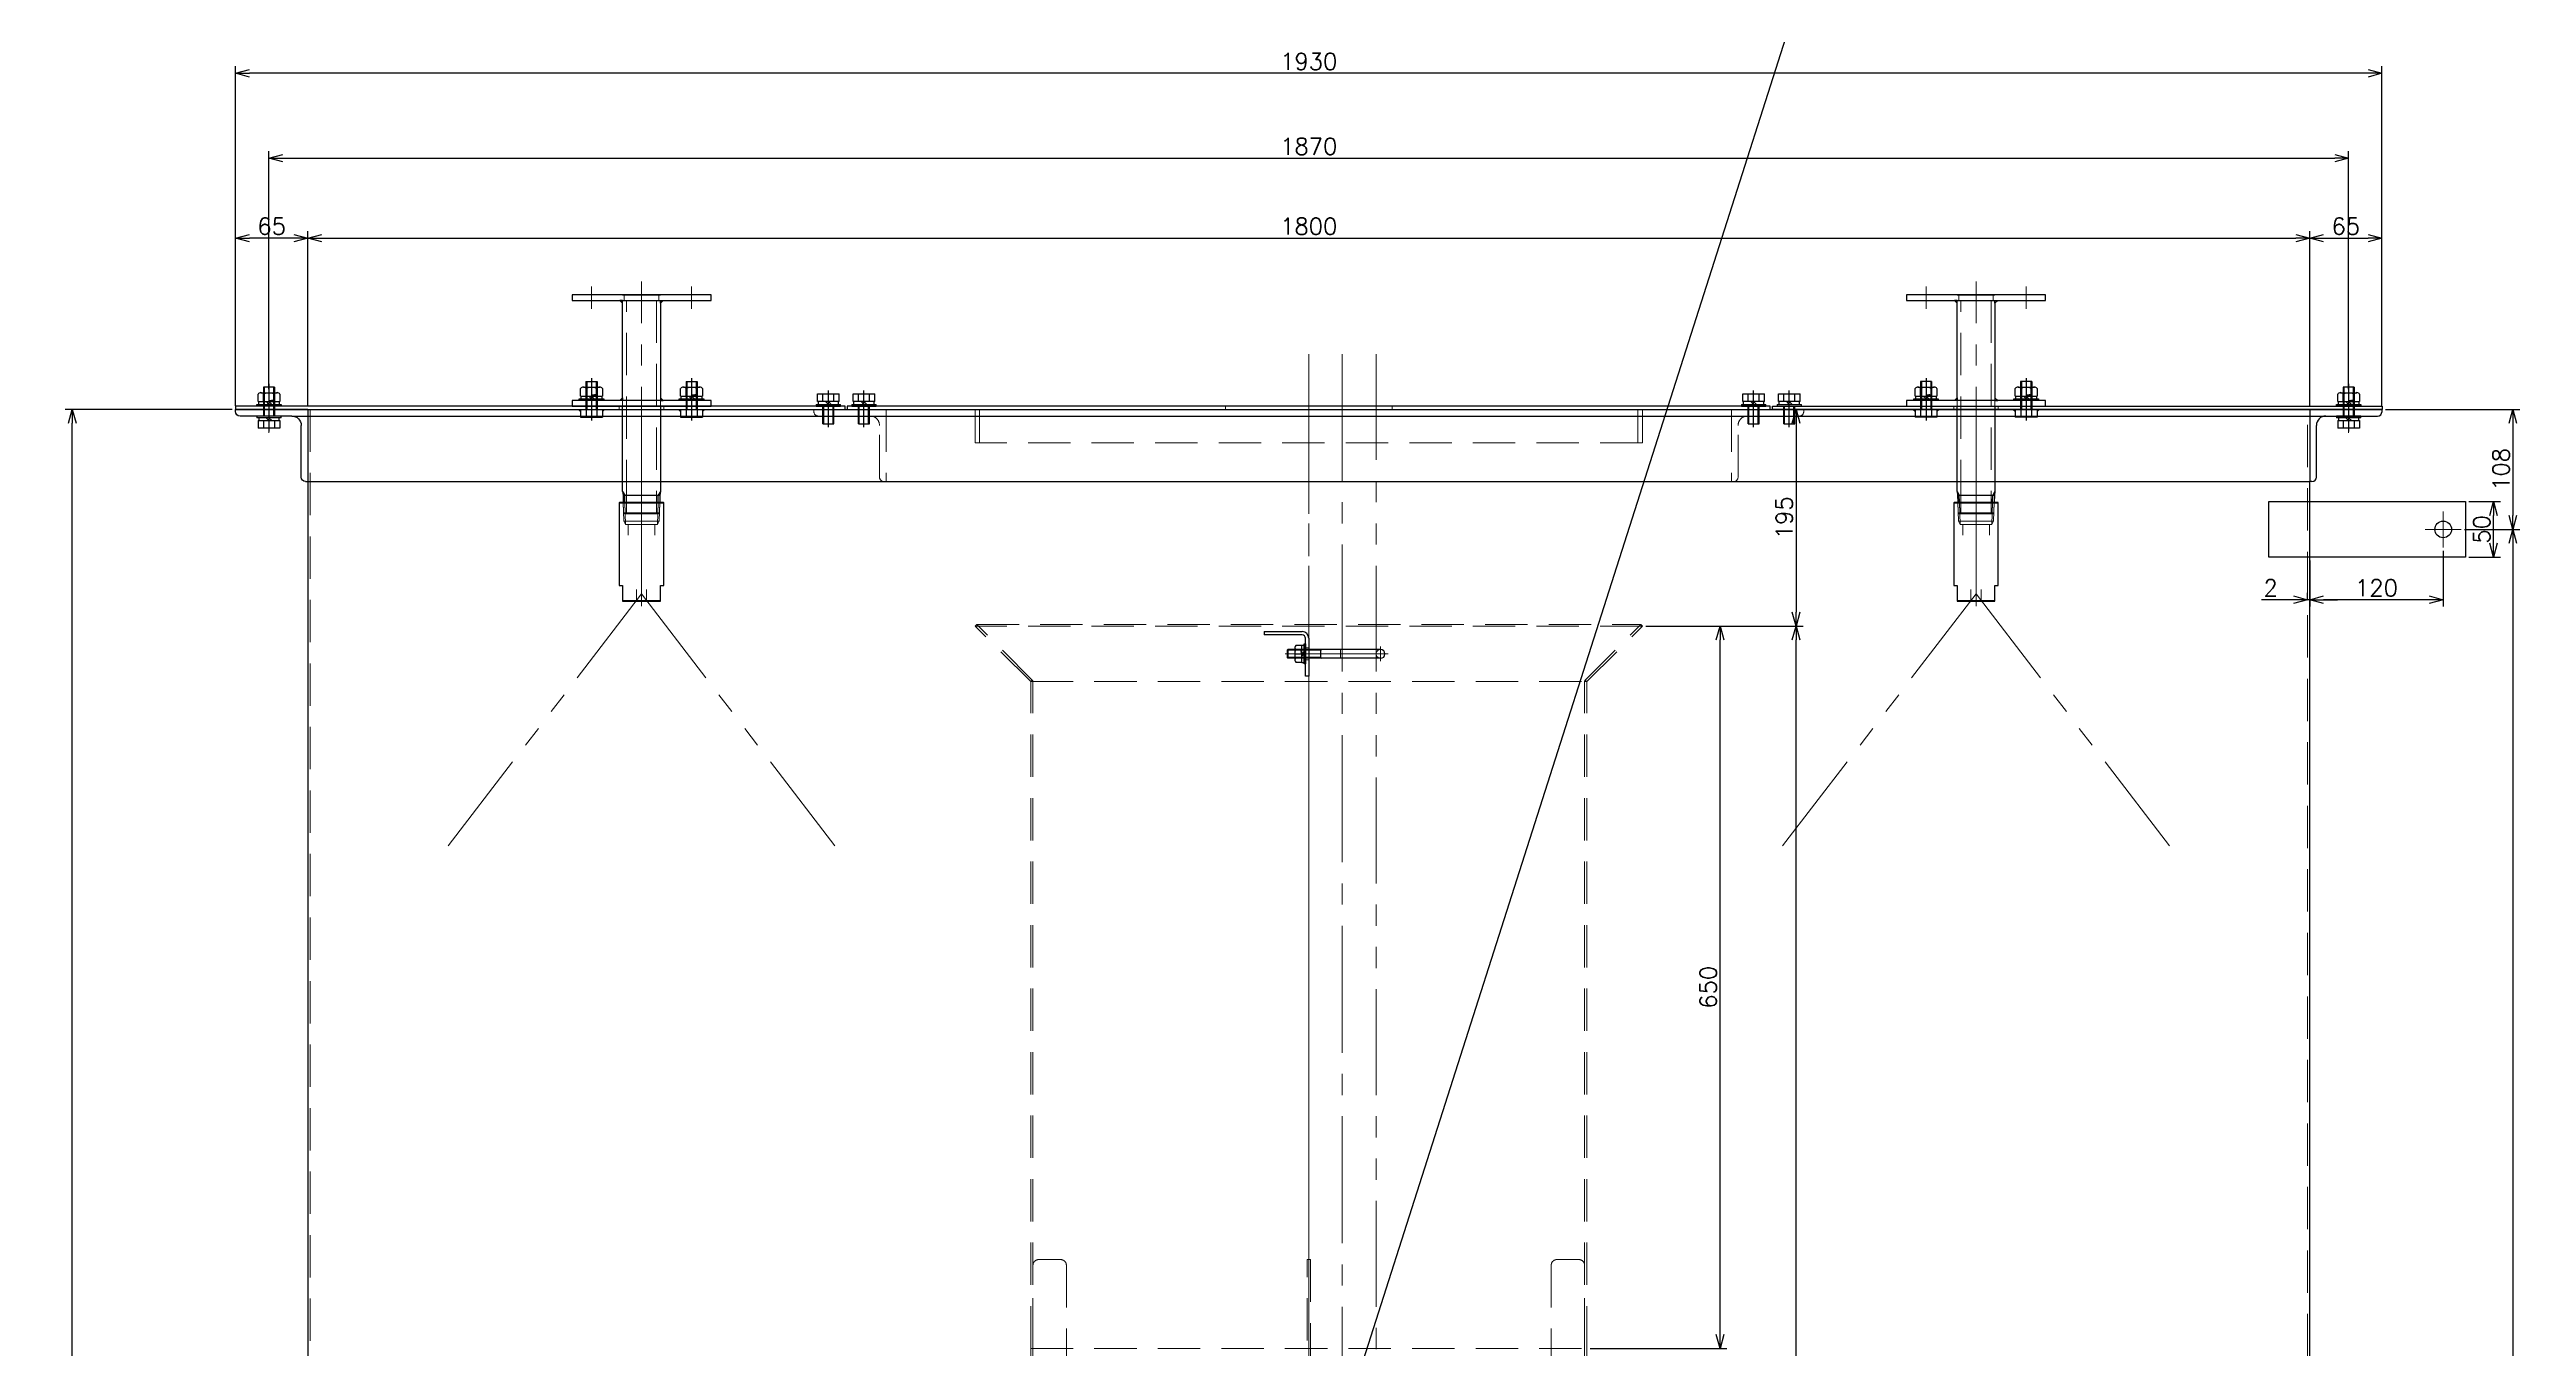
# Model space of a CAD drawing. Header units: millimetres. Extents: x -16130 to 36813, y -8099 to 27484.
# Drawn here: x -12112 to -9885, y -385 to 783 of the extents above; entities that cross this region are included whole.
import ezdxf

# ---------------------------------------------------------------- set-up
doc = ezdxf.new("R2010")
doc.units = ezdxf.units.MM
doc.header["$LTSCALE"] = 6
doc.header["$PDMODE"] = 99
doc.header["$PDSIZE"] = 1
for name, pattern in [('CENTER2', [28.575, 19.05, -3.175, 3.175, -3.175]), ('HIDDEN', [9.525, 6.35, -3.175]), ('PHANTOM2', [31.75, 15.875, -3.175, 3.175, -3.175, 3.175, -3.175])]:
    doc.linetypes.add(name, pattern=pattern)
for name, color, linetype, lineweight in [('04_HIDDEN', 2, 'HIDDEN', 13), ('05_CENTER', 4, 'CENTER2', 13), ('06_PHANTOM', 2, 'PHANTOM2', 13), ('08_DIM', 3, 'Continuous', 13)]:
    doc.layers.add(name, color=color, linetype=linetype, lineweight=lineweight)
doc.layers.add('10_DRAFT', color=8, linetype='Continuous', lineweight=0, plot=False)
doc.styles.add('KSS_TXT', font='txt.shx', dxfattribs={"bigfont": 'extfont2.shx'})
doc.styles.add('KSS_TXT_L', font='txt.shx', dxfattribs={"height": 3, "bigfont": 'extfont2.shx'})
doc.dimstyles.new('KSS_DIM', dxfattribs={"dimtxt": 3, "dimasz": 2.5, "dimexe": 1.25, "dimexo": 0.625, "dimtad": 1, "dimdsep": 46, "dimtxsty": 'KSS_TXT', "dimblk": 'OPEN30', "dimcen": 0, "dimazin": 2, "dimtfac": 0.75, "dimtmove": 0, "dimatfit": 3, "dimldrblk": 'OPEN30', "dimfxl": 1, "dimtolj": 1, "dimarcsym": 0})
pattern_1 = [(45, (-28794, -6915.302), (-21.213203, 21.213203), [])]

# ---------------------------------------------------------------- blocks, each defined once
blk = doc.blocks.new('_Open30')
at = {"color": 0, "linetype": 'ByBlock', "lineweight": -2}
for p, q in [((-1, 0.27), (0, 0)), ((0, 0), (-1, -0.27)), ((0, 0), (-1, 0))]:
    blk.add_line(p, q, dxfattribs=at)
blk = doc.blocks.new('*D646')
at = {"layer": '08_DIM', "color": 0, "lineweight": -2, "transparency": 16777216}
for p, q in [((-10082, 289), (-10082, 294.6)), ((-10080, 289), (-10080, 294.6)), ((-10094.5, 288.3), (-10123.2, 288.3)), ((-10080, 288.3), (-10082, 288.3)), ((-10067.5, 288.3), (-10055, 288.3))]:
    blk.add_line(p, q, dxfattribs=at)
at = {"layer": 'Defpoints', "color": 0, "transparency": 16777216}
for p in [(-10082, 288.3), (-10082, 285.8), (-10080, 285.8)]:
    blk.add_point(p, dxfattribs=at)
at = {"layer": '08_DIM', "color": 0, "lineweight": -2, "transparency": 16777216, "xscale": 12.5, "yscale": 12.5, "zscale": 12.5}
blk.add_blockref('_Open30', (-10082, 288.3), dxfattribs=at)
at = {"layer": '08_DIM', "color": 0, "lineweight": -2, "transparency": 16777216, "xscale": 12.5, "yscale": 12.5, "zscale": 12.5, "rotation": 180}
blk.add_blockref('_Open30', (-10080, 288.3), dxfattribs=at)
at = {"layer": '08_DIM', "color": 0, "transparency": 16777216, "insert": (-10115.1, 299), "char_height": 15, "attachment_point": 5, "style": 'KSS_TXT'}
blk.add_mtext('\\A1;2', dxfattribs=at)
blk = doc.blocks.new('A$C318E24B0_1_1_1')
at = {"color": 0}
for p, q in [((0, 0), (0, -65)), ((0, 0), (65, 0)), ((65, -2), (65, 0)), ((6, -61), (6, -14.5)), ((14.5, -6), (61, -6)), ((2, -65), (0, -65))]:
    blk.add_line(p, q, dxfattribs=at)
for centre, radius, start, end in [((14.5, -14.5), 8.5, 90, 180), ((61, -2), 4, 270, 0), ((2, -61), 4, 270, 0)]:
    blk.add_arc(centre, radius, start, end, dxfattribs=at)
blk = doc.blocks.new('A$C742A68D0_1_1_1')
at = {"color": 0}
for p, q in [((-9.8, 7), (9.8, 7)), ((-9.8, 0), (-9.8, 7)), ((-9.8, 0), (9.8, 0)), ((-4.9, 0), (-4.9, 7)), ((4.9, 0), (4.9, 7)), ((9.8, 0), (9.8, 7))]:
    blk.add_line(p, q, dxfattribs=at)
at = {"color": 0, "linetype": 'HIDDEN'}
for p, q in [((-5, -30), (-5, 0)), ((-4.2, -30), (-4.2, 0)), ((4.2, -30), (4.2, 0)), ((5, -30), (5, 0)), ((-5, -30), (5, -30))]:
    blk.add_line(p, q, dxfattribs=at)
at = {"color": 0, "linetype": 'CENTER2'}
blk.add_line((0, -33), (0, 10), dxfattribs=at)
at = {"layer": '10_DRAFT', "style": 'KSS_TXT_L'}
blk.add_text('BT-M10x30L', height=0.3, dxfattribs=at).set_placement((6.8, 6.7))
blk = doc.blocks.new('A$C6847E5D4')
at = {"color": 0}
for p, q in [((-40, 0), (-6, 0)), ((-40, 0), (-40, -3)), ((-6, -3), (-40, -3)), ((-3, -40), (-3, -6)), ((0, -6), (0, -40)), ((0, -40), (-3, -40))]:
    blk.add_line(p, q, dxfattribs=at)
for radius in [6, 3]:
    blk.add_arc((-6, -6), radius, 0, 90, dxfattribs=at)
at = {"layer": '04_HIDDEN'}
for p, q in [((0, -14.5), (-3, -14.5)), ((0, -25.5), (-3, -25.5))]:
    blk.add_line(p, q, dxfattribs=at)
at = {"layer": '05_CENTER'}
blk.add_line((-8.7, -20), (5.7, -20), dxfattribs=at)
blk = doc.blocks.new('A$C782A22E4_1_1_1')
h = blk.add_hatch()
h.set_pattern_fill('_USER', color=3, scale=30, angle=45, pattern_type=0)
h.set_pattern_definition(pattern_1)
h.paths.add_polyline_path([(-157, 0), (-157, 0), (-588, 0), (-588, -105), (-400, -105), (-400.4, -103), (-157, -50), (-157, -50)])
h = blk.add_hatch()
h.set_pattern_fill('_USER', color=3, scale=30, angle=135, pattern_type=0)
h.set_pattern_definition(pattern_1)
h.paths.add_polyline_path([(157, 0), (157, 0), (588, 0), (588, -105), (400, -105), (400.4, -103), (157, -50), (157, -50)])
at = {"color": 0}
for p, q in [((-914.5, 1994), (914.5, 1994)), ((-900, 2000), (900, 2000)), ((-900, 1935), (-900, 5)), ((-900, 1935), (900, 1935)), ((900, 5), (900, 1935)), ((-590, 0), (-590, -105)), ((590, -105), (590, 0)), ((727.4, 0), (727.4, -245)), ((892.6, 0), (892.6, -245)), ((-400, -105), (400, -105))]:
    blk.add_line(p, q, dxfattribs=at)
for points in [[(863.3, 1917), (1040, 1917), (1040, 1867), (863.3, 1867)], [(863.3, 1017), (1040, 1017), (1040, 967), (863.3, 967)], [(863.3, 117), (1040, 117), (1040, 67), (863.3, 67)]]:
    blk.add_lwpolyline(points, close=True)
for points in [[(-905, 5), (905, 5), (905, 0), (-905, 0)], [(-595, -110), (664.1, -110), (664.1, -105), (-595, -105)], [(950, -245), (670, -245), (670, -250), (950, -250)]]:
    blk.add_lwpolyline(points, close=True, dxfattribs=at)
at = {"color": 3}
for points in [[(-900, 5), (-902.5, 5), (-902.5, 5), (-900, 7.5)], [(-590, 0), (-592.5, 0), (-592.5, 0), (-590, -2.5)], [(-209.8, 0), (-211.8, 0), (-211.8, 0), (-209.8, -2)], [(-190.2, 0), (-188.2, 0), (-188.2, 0), (-190.2, -2)], [(-155, 0), (-152.5, 0), (-152.5, 0), (-155, -2.5)], [(155, 0), (152.5, 0), (152.5, 0), (155, -2.5)], [(190.2, 0), (188.2, 0), (188.2, 0), (190.2, -2)], [(209.8, 0), (211.8, 0), (211.8, 0), (209.8, -2)], [(590, 0), (592.5, 0), (592.5, 0), (590, -2.5)], [(727.4, 0), (724.9, 0), (724.9, 0), (727.4, -2.5)], [(892.6, 0), (895.1, 0), (895.1, 0), (892.6, -2.5)], [(900, 5), (902.5, 5), (902.5, 5), (900, 7.5)], [(-590, -105), (-592.5, -105), (-592.5, -105), (-590, -102.5)], [(590, -105), (592.5, -105), (592.5, -105), (590, -102.5)], [(727.4, -245), (724.9, -245), (724.9, -245), (727.4, -242.5)], [(892.6, -245), (895.1, -245), (895.1, -245), (892.6, -242.5)]]:
    blk.add_lwpolyline(points, close=True, dxfattribs=at)
for centre in [(1020, 1892), (1020, 992), (1020, 92)]:
    blk.add_circle(centre, 7.5)
at = {"layer": '04_HIDDEN'}
for p, q in [((-898, 2000), (-898, 5)), ((898, 5), (898, 2000)), ((-588, -105), (-588, 0)), ((-150, 5), (-150, 0)), ((150, 5), (150, 0)), ((588, -105), (588, 0)), ((730, 5), (730, 0)), ((732.4, 0), (732.4, -245)), ((887.6, 0), (887.6, -245)), ((890, 5), (890, 0)), ((-157, -50), (-400.4, -103)), ((-156.6, -52), (-400, -105)), ((-156.6, -52), (-157, -50)), ((-155, -50), (155, -50)), ((156.6, -52), (157, -50)), ((156.6, -52), (400, -105)), ((157, -50), (400.4, -103)), ((-400, -105), (-400.4, -103)), ((-400, -110), (-400, -105)), ((400, -105), (400.4, -103)), ((400, -110), (400, -105)), ((730, -245), (730, -250)), ((890, -245), (890, -250))]:
    blk.add_line(p, q, dxfattribs=at)
for points in [[(-155, 0), (-157, 0), (-157, -50), (-155, -50)], [(155, 0), (157, 0), (157, -50), (155, -50)]]:
    blk.add_lwpolyline(points, close=True, dxfattribs=at)
at = {"layer": '05_CENTER'}
for p, q in [((-935, 2015.2), (-935, 1978.8)), ((0, 2020.2), (0, -118.5)), ((935, 2015.2), (935, 1978.8)), ((1020, 1875.8), (1020, 1908.2)), ((1003.8, 1892), (1036.2, 1892)), ((1020, 975.8), (1020, 1008.2)), ((1003.8, 992), (1036.2, 992)), ((1003.8, 92), (1036.2, 92)), ((1020, 75.8), (1020, 108.2)), ((-664.7, 18.9), (-664.7, -11)), ((664.7, 16.9), (664.7, -11)), ((810, 14.7), (810, -258.4)), ((-345.9, -116.4), (-345.9, -98.6)), ((288.3, -116.4), (288.3, -98.6)), ((634.2, -116.4), (634.2, -98.6)), ((690, -236.4), (690, -258.4)), ((930, -236.4), (930, -258.4))]:
    blk.add_line(p, q, dxfattribs=at)
at = {"layer": '08_DIM'}
for centre, start, end in [((-157, -50), 282.2934, 0), ((157, -50), 180, 257.7066), ((-400, -105), 101.8334, 180), ((400, -105), 0, 78.1666)]:
    blk.add_arc(centre, 2, start, end, dxfattribs=at)
at = {"color": 0, "xscale": -1}
blk.add_blockref('A$C318E24B0_1_1_1', (-900, 2000), dxfattribs=at)
at = {"color": 0}
blk.add_blockref('A$C318E24B0_1_1_1', (900, 2000), dxfattribs=at)
for p in [(0, 1800), (0, 200)]:
    blk.add_blockref('A$C6847E5D4', p)
at = {"layer": '04_HIDDEN', "xscale": -1}
blk.add_blockref('A$C318E24B0_1_1_1', (-380, 2000), dxfattribs=at)
at = {"layer": '04_HIDDEN'}
blk.add_blockref('A$C318E24B0_1_1_1', (380, 2000), dxfattribs=at)
at = {"layer": '04_HIDDEN', "rotation": 180}
for p in [(-200, 0), (200, 0)]:
    blk.add_blockref('A$C742A68D0_1_1_1', p, dxfattribs=at)
blk = doc.blocks.new('*D718')
at = {"layer": '08_DIM', "color": 0, "lineweight": -2, "transparency": 16777216}
for p, q in [((-9940.7, 351.6), (-9891.1, 351.6)), ((-9897.3, 339.1), (-9897.3, -1435.9)), ((-9940.7, -1448.4), (-9891.1, -1448.4))]:
    blk.add_line(p, q, dxfattribs=at)
at = {"layer": 'Defpoints', "color": 0, "transparency": 16777216}
for p in [(-9943.8, 351.6), (-9943.8, -1448.4), (-9897.3, -1448.4)]:
    blk.add_point(p, dxfattribs=at)
at = {"layer": '08_DIM', "color": 0, "lineweight": -2, "transparency": 16777216, "xscale": 12.5, "yscale": 12.5, "zscale": 12.5}
for p, rotation in [((-9897.3, 351.6), 90), ((-9897.3, -1448.4), 270)]:
    blk.add_blockref('_Open30', p, dxfattribs=dict(at, rotation=rotation))
at = {"layer": '08_DIM', "color": 0, "transparency": 16777216, "insert": (-9907.9, -548.4), "char_height": 15, "attachment_point": 5, "rotation": 90, "style": 'KSS_TXT'}
blk.add_mtext('\\A1;2x900=1800', dxfattribs=at)
blk = doc.blocks.new('*D719')
at = {"layer": '08_DIM', "color": 0, "lineweight": -2, "transparency": 16777216}
for p, q in [((-10080, 323.5), (-10080, 282.1)), ((-9960, 332.3), (-9960, 282.1)), ((-9972.5, 288.3), (-10067.5, 288.3))]:
    blk.add_line(p, q, dxfattribs=at)
at = {"layer": 'Defpoints', "color": 0, "transparency": 16777216}
for p in [(-9960, 335.4), (-10080, 326.6), (-10080, 288.3)]:
    blk.add_point(p, dxfattribs=at)
at = {"layer": '08_DIM', "color": 0, "lineweight": -2, "transparency": 16777216, "xscale": 12.5, "yscale": 12.5, "zscale": 12.5, "rotation": 180}
blk.add_blockref('_Open30', (-10080, 288.3), dxfattribs=at)
at = {"layer": '08_DIM', "color": 0, "lineweight": -2, "transparency": 16777216, "xscale": 12.5, "yscale": 12.5, "zscale": 12.5}
blk.add_blockref('_Open30', (-9960, 288.3), dxfattribs=at)
at = {"layer": '08_DIM', "color": 0, "transparency": 16777216, "insert": (-10020, 299), "char_height": 15, "attachment_point": 5, "style": 'KSS_TXT'}
blk.add_mtext('\\A1;120', dxfattribs=at)
blk = doc.blocks.new('*D721')
at = {"layer": '08_DIM', "color": 0, "lineweight": -2, "transparency": 16777216}
for p, q in [((-9936.9, 376.6), (-9908.5, 376.6)), ((-9914.7, 339.1), (-9914.7, 364.1)), ((-9936.9, 326.6), (-9908.5, 326.6))]:
    blk.add_line(p, q, dxfattribs=at)
at = {"layer": 'Defpoints', "color": 0, "transparency": 16777216}
for p in [(-9940, 376.6), (-9914.7, 376.6), (-9940, 326.6)]:
    blk.add_point(p, dxfattribs=at)
at = {"layer": '08_DIM', "color": 0, "lineweight": -2, "transparency": 16777216, "xscale": 12.5, "yscale": 12.5, "zscale": 12.5}
for p, rotation in [((-9914.7, 376.6), 90), ((-9914.7, 326.6), 270)]:
    blk.add_blockref('_Open30', p, dxfattribs=dict(at, rotation=rotation))
at = {"layer": '08_DIM', "color": 0, "transparency": 16777216, "insert": (-9925.3, 351.6), "char_height": 15, "attachment_point": 5, "rotation": 90, "style": 'KSS_TXT'}
blk.add_mtext('\\A1;50', dxfattribs=at)
blk = doc.blocks.new('*D723')
at = {"layer": '08_DIM', "color": 0, "lineweight": -2, "transparency": 16777216}
for p, q in [((-10011.9, 459.6), (-9891.1, 459.6)), ((-9897.3, 447.1), (-9897.3, 364.1)), ((-9940.7, 351.6), (-9891.1, 351.6))]:
    blk.add_line(p, q, dxfattribs=at)
at = {"layer": 'Defpoints', "color": 0, "transparency": 16777216}
for p in [(-10015, 459.6), (-9943.8, 351.6), (-9897.3, 351.6)]:
    blk.add_point(p, dxfattribs=at)
at = {"layer": '08_DIM', "color": 0, "lineweight": -2, "transparency": 16777216, "xscale": 12.5, "yscale": 12.5, "zscale": 12.5}
for p, rotation in [((-9897.3, 459.6), 90), ((-9897.3, 351.6), 270)]:
    blk.add_blockref('_Open30', p, dxfattribs=dict(at, rotation=rotation))
at = {"layer": '08_DIM', "color": 0, "transparency": 16777216, "insert": (-9907.9, 405.6), "char_height": 15, "attachment_point": 5, "rotation": 90, "style": 'KSS_TXT'}
blk.add_mtext('\\A1;108', dxfattribs=at)
blk = doc.blocks.new('*D742')
at = {"layer": '08_DIM', "color": 0, "lineweight": -2, "transparency": 16777216}
for p, q in [((-11948.1, 459.6), (-12098.1, 459.6)), ((-12091.8, -1527.9), (-12091.8, 447.1)), ((-11888.1, -1540.4), (-12098.1, -1540.4))]:
    blk.add_line(p, q, dxfattribs=at)
at = {"layer": 'Defpoints', "color": 0, "transparency": 16777216}
for p in [(-12091.8, 459.6), (-11945, 459.6), (-11885, -1540.4)]:
    blk.add_point(p, dxfattribs=at)
at = {"layer": '08_DIM', "color": 0, "lineweight": -2, "transparency": 16777216, "xscale": 12.5, "yscale": 12.5, "zscale": 12.5}
for p, rotation in [((-12091.8, 459.6), 90), ((-12091.8, -1540.4), 270)]:
    blk.add_blockref('_Open30', p, dxfattribs=dict(at, rotation=rotation))
at = {"layer": '08_DIM', "color": 0, "transparency": 16777216, "insert": (-12102.4, -540.4), "char_height": 15, "attachment_point": 5, "rotation": 90, "style": 'KSS_TXT'}
blk.add_mtext('\\A1;2000', dxfattribs=at)
blk = doc.blocks.new('*D744')
at = {"layer": '08_DIM', "color": 0, "lineweight": -2, "transparency": 16777216}
for p, q in [((-11945, 462.7), (-11945, 768.3)), ((-10027.5, 762), (-11932.5, 762)), ((-10015, 462.7), (-10015, 768.3))]:
    blk.add_line(p, q, dxfattribs=at)
at = {"layer": 'Defpoints', "color": 0, "transparency": 16777216}
for p in [(-11945, 762), (-11945, 459.6), (-10015, 459.6)]:
    blk.add_point(p, dxfattribs=at)
at = {"layer": '08_DIM', "color": 0, "lineweight": -2, "transparency": 16777216, "xscale": 12.5, "yscale": 12.5, "zscale": 12.5, "rotation": 180}
blk.add_blockref('_Open30', (-11945, 762), dxfattribs=at)
at = {"layer": '08_DIM', "color": 0, "lineweight": -2, "transparency": 16777216, "xscale": 12.5, "yscale": 12.5, "zscale": 12.5}
blk.add_blockref('_Open30', (-10015, 762), dxfattribs=at)
at = {"layer": '08_DIM', "color": 0, "transparency": 16777216, "insert": (-10980, 772.6), "char_height": 15, "attachment_point": 5, "style": 'KSS_TXT'}
blk.add_mtext('\\A1;1930', dxfattribs=at)
blk = doc.blocks.new('*D745')
at = {"layer": '08_DIM', "color": 0, "lineweight": -2, "transparency": 16777216}
for p, q in [((-10080, 462.7), (-10080, 620)), ((-10067.5, 613.7), (-10027.5, 613.7)), ((-10015, 462.7), (-10015, 620))]:
    blk.add_line(p, q, dxfattribs=at)
at = {"layer": 'Defpoints', "color": 0, "transparency": 16777216}
for p in [(-10015, 613.7), (-10080, 459.6), (-10015, 459.6)]:
    blk.add_point(p, dxfattribs=at)
at = {"layer": '08_DIM', "color": 0, "lineweight": -2, "transparency": 16777216, "xscale": 12.5, "yscale": 12.5, "zscale": 12.5, "rotation": 180}
blk.add_blockref('_Open30', (-10080, 613.7), dxfattribs=at)
at = {"layer": '08_DIM', "color": 0, "lineweight": -2, "transparency": 16777216, "xscale": 12.5, "yscale": 12.5, "zscale": 12.5}
blk.add_blockref('_Open30', (-10015, 613.7), dxfattribs=at)
at = {"layer": '08_DIM', "color": 0, "transparency": 16777216, "insert": (-10047.5, 624.4), "char_height": 15, "attachment_point": 5, "style": 'KSS_TXT'}
blk.add_mtext('\\A1;65', dxfattribs=at)
blk = doc.blocks.new('*D746')
at = {"layer": '08_DIM', "color": 0, "lineweight": -2, "transparency": 16777216}
for p, q in [((-11880, 462.7), (-11880, 620)), ((-11867.5, 613.7), (-10092.5, 613.7)), ((-10080, 462.7), (-10080, 620))]:
    blk.add_line(p, q, dxfattribs=at)
at = {"layer": 'Defpoints', "color": 0, "transparency": 16777216}
for p in [(-10080, 613.7), (-11880, 459.6), (-10080, 459.6)]:
    blk.add_point(p, dxfattribs=at)
at = {"layer": '08_DIM', "color": 0, "lineweight": -2, "transparency": 16777216, "xscale": 12.5, "yscale": 12.5, "zscale": 12.5, "rotation": 180}
blk.add_blockref('_Open30', (-11880, 613.7), dxfattribs=at)
at = {"layer": '08_DIM', "color": 0, "lineweight": -2, "transparency": 16777216, "xscale": 12.5, "yscale": 12.5, "zscale": 12.5}
blk.add_blockref('_Open30', (-10080, 613.7), dxfattribs=at)
at = {"layer": '08_DIM', "color": 0, "transparency": 16777216, "insert": (-10980, 624.3), "char_height": 15, "attachment_point": 5, "style": 'KSS_TXT'}
blk.add_mtext('\\A1;1800', dxfattribs=at)
blk = doc.blocks.new('*D1520')
at = {"layer": '08_DIM', "color": 0, "lineweight": -2, "transparency": 16777216}
for p, q in [((-11945, 462.7), (-11945, 620)), ((-11892.5, 613.7), (-11932.5, 613.7)), ((-11880, 462.7), (-11880, 620))]:
    blk.add_line(p, q, dxfattribs=at)
at = {"layer": 'Defpoints', "color": 0, "transparency": 16777216}
for p in [(-11945, 613.7), (-11945, 459.6), (-11880, 459.6)]:
    blk.add_point(p, dxfattribs=at)
at = {"layer": '08_DIM', "color": 0, "lineweight": -2, "transparency": 16777216, "xscale": 12.5, "yscale": 12.5, "zscale": 12.5, "rotation": 180}
blk.add_blockref('_Open30', (-11945, 613.7), dxfattribs=at)
at = {"layer": '08_DIM', "color": 0, "lineweight": -2, "transparency": 16777216, "xscale": 12.5, "yscale": 12.5, "zscale": 12.5}
blk.add_blockref('_Open30', (-11880, 613.7), dxfattribs=at)
at = {"layer": '08_DIM', "color": 0, "transparency": 16777216, "insert": (-11912.5, 624.4), "char_height": 15, "attachment_point": 5, "style": 'KSS_TXT'}
blk.add_mtext('\\A1;65', dxfattribs=at)
blk = doc.blocks.new('A$C0FDA08F1_1_1_1')
at = {"color": 0}
for p, q in [((-17, 100), (17, 100)), ((-17, 5), (-17, 95)), ((17, 95), (17, 5)), ((-17, -76.9), (-17, 0)), ((17, 0), (17, -76.9)), ((-16.6, -80.2), (16.6, -80.2))]:
    blk.add_line(p, q, dxfattribs=at)
for p, q in [((-17, -76.9), (-15.1, -80.2)), ((-17, -76.9), (-16.6, -80.2)), ((-16.6, -80.2), (-16.4, -86.6)), ((-14.9, -86.6), (-15.1, -80.2)), ((14.9, -86.6), (15.1, -80.2)), ((17, -76.9), (15.1, -80.2)), ((16.6, -80.2), (16.4, -86.6)), ((17, -76.9), (16.6, -80.2))]:
    blk.add_line(p, q)
for points in [[(62.5, 100), (-62.5, 100), (-62.5, 95), (62.5, 95)], [(62.5, 5), (-62.5, 5), (-62.5, 0), (62.5, 0)]]:
    blk.add_lwpolyline(points, close=True, dxfattribs=at)
at = {"color": 3}
for points in [[(-17, 95), (-19.5, 95), (-19.5, 95), (-17, 92.5)], [(17, 95), (19.5, 95), (19.5, 95), (17, 92.5)], [(-17, 5), (-19.5, 5), (-19.5, 5), (-17, 7.5)], [(17, 5), (19.5, 5), (19.5, 5), (17, 7.5)]]:
    blk.add_lwpolyline(points, close=True, dxfattribs=at)
at = {"layer": '04_HIDDEN'}
for p, q in [((-15.5, 95), (-15.5, 100)), ((-13.6, -86.6), (-13.6, 95)), ((13.6, 95), (13.6, -86.6)), ((15.5, 100), (15.5, 95)), ((-17, 0), (-17, 5)), ((17, 5), (17, 0))]:
    blk.add_line(p, q, dxfattribs=at)
at = {"layer": '05_CENTER'}
for p, q in [((0, -97), (0, 112)), ((-45, 107.4), (-45, 87.5)), ((45, 107.4), (45, 87.5)), ((-45, 12.4), (-45, -7.5)), ((45, 12.4), (45, -7.5))]:
    blk.add_line(p, q, dxfattribs=at)
at = {"layer": '10_DRAFT'}
for p, q in [((-16.4, -86.6), (16.4, -86.6)), ((-16.4, -86.6), (-16.1, -96)), ((-14.6, -97), (-14.9, -86.6)), ((-13.6, -97), (-13.6, -86.6)), ((13.6, -86.6), (13.6, -97)), ((14.6, -97), (14.9, -86.6)), ((16.4, -86.6), (16.1, -96)), ((-15.1, -97), (-16.1, -96)), ((16.1, -96), (-16.1, -96)), ((-15.1, -97), (15.1, -97)), ((15.1, -97), (16.1, -96))]:
    blk.add_line(p, q, dxfattribs=at)
blk = doc.blocks.new('1FJJXP50S303a_1_1')
at = {"color": 0}
for p, q in [((-75, 17), (-89, 17)), ((-89, 17), (-89, -17)), ((-88.5, 17), (-88.5, -17)), ((-0.5, 20), (-75, 20)), ((-75, 20), (-75, 17)), ((0, 19.5), (-0.5, 20)), ((-0.5, 20), (-0.5, -20)), ((0, 19.5), (0, -19.5)), ((-89, -17), (-75, -17)), ((-75, -17), (-75, -20)), ((-75, -20), (-0.5, -20)), ((-0.5, -20), (0, -19.5))]:
    blk.add_line(p, q, dxfattribs=at)
at = {"layer": '04_HIDDEN', "color": 0}
for p, q in [((-88.5, 4.6), (-89, 5.1)), ((-88.5, 4.6), (-88.5, -4.6)), ((-78.4, 4.6), (-88.5, 4.6)), ((-20, 12), (-29.5, 12)), ((-17, 15.8), (-20, 14.3)), ((0, 14.9), (-20, 14.3)), ((-20, 14.3), (-20, -14.3)), ((0, 16.4), (-17, 15.8)), ((-17, 15.8), (-17, -15.8)), ((-89, -5.1), (-88.5, -4.6)), ((-88.5, -4.6), (-78.4, -4.6)), ((-20, -12), (-29.5, -12)), ((-20, -14.3), (0, -14.9)), ((-17, -15.8), (-20, -14.3)), ((0, -16.4), (-17, -15.8))]:
    blk.add_line(p, q, dxfattribs=at)
at = {"layer": '05_CENTER', "color": 0}
blk.add_line((-93.5, 0), (4.5, 0), dxfattribs=at)
blk = doc.blocks.new('M10Nza_1_1_1_1')
at = {"color": 0}
for p, q in [((-9.8, 4), (-9.8, 10.7)), ((-9.8, 4), (9.8, 4)), ((-9.2, 1.5), (-9.2, 4)), ((-7.3, 12), (7.4, 12)), ((-4.9, 4), (-4.9, 10.7)), ((0, 1.5), (-2.5, 4)), ((0, 4), (2.5, 1.5)), ((4.9, 10.7), (4.9, 4)), ((9.2, 4), (9.2, 1.5)), ((9.8, 10.7), (9.8, 4))]:
    blk.add_line(p, q, dxfattribs=at)
at = {"color": 0, "linetype": 'CENTER2'}
blk.add_line((0, 12), (0, 0), dxfattribs=at)
at = {"color": 0}
blk.add_lwpolyline([(-11, 1.5), (11, 1.5), (11, 0), (-11, 0)], close=True, dxfattribs=at)
for centre, radius, start, end in [((-7.3, 9.1), 2.94, 33.626, 146.374), ((0, 2.2), 9.8, 60, 120), ((7.4, 9.1), 2.94, 33.626, 146.374)]:
    blk.add_arc(centre, radius, start, end, dxfattribs=at)
at = {"layer": '10_DRAFT', "style": 'KSS_TXT'}
blk.add_text('M10', height=1.25, dxfattribs=at).set_placement((0.3, 4.1))
blk = doc.blocks.new('A$C662F1F03_1_1')
at = {"layer": '06_PHANTOM', "color": 4}
for q in [(-181, -402), (181, -402)]:
    blk.add_line((0, -166.1), q, dxfattribs=at)
for name, p in [('A$C0FDA08F1_1_1_1', (0, 3)), ('M10Nza_1_1_1_1', (-45, 8)), ('M10Nza_1_1_1_1', (45, 8))]:
    blk.add_blockref(name, p)
at = {"color": 4, "rotation": 90}
blk.add_blockref('1FJJXP50S303a_1_1', (0, -83.6), dxfattribs=at)
blk = doc.blocks.new('*D1541')
at = {"layer": '08_DIM', "color": 0, "lineweight": -2, "transparency": 16777216}
for p, q in [((-11915, 477.9), (-11915, 691.8)), ((-10045, 477.9), (-10045, 691.8)), ((-11902.5, 685.6), (-10057.5, 685.6))]:
    blk.add_line(p, q, dxfattribs=at)
at = {"layer": 'Defpoints', "color": 0, "transparency": 16777216}
for p in [(-10045, 685.6), (-11915, 474.8), (-10045, 474.8)]:
    blk.add_point(p, dxfattribs=at)
at = {"layer": '08_DIM', "color": 0, "lineweight": -2, "transparency": 16777216, "xscale": 12.5, "yscale": 12.5, "zscale": 12.5, "rotation": 180}
blk.add_blockref('_Open30', (-11915, 685.6), dxfattribs=at)
at = {"layer": '08_DIM', "color": 0, "lineweight": -2, "transparency": 16777216, "xscale": 12.5, "yscale": 12.5, "zscale": 12.5}
blk.add_blockref('_Open30', (-10045, 685.6), dxfattribs=at)
at = {"layer": '08_DIM', "color": 0, "transparency": 16777216, "insert": (-10980, 696.2), "char_height": 15, "attachment_point": 5, "style": 'KSS_TXT'}
blk.add_mtext('\\A1;1870', dxfattribs=at)
blk = doc.blocks.new('*D3112')
at = {"layer": '08_DIM', "color": 0, "lineweight": -2, "transparency": 16777216}
for p, q in [((-10676.9, 264.6), (-10535.6, 264.6)), ((-10541.9, -1222.9), (-10541.9, 252.1)), ((-10678.3, -1235.4), (-10535.6, -1235.4))]:
    blk.add_line(p, q, dxfattribs=at)
at = {"layer": 'Defpoints', "color": 0, "transparency": 16777216}
for p in [(-10680, 264.6), (-10541.9, 264.6), (-10681.4, -1235.4)]:
    blk.add_point(p, dxfattribs=at)
at = {"layer": '08_DIM', "color": 0, "lineweight": -2, "transparency": 16777216, "xscale": 12.5, "yscale": 12.5, "zscale": 12.5}
for p, rotation in [((-10541.9, 264.6), 90), ((-10541.9, -1235.4), 270)]:
    blk.add_blockref('_Open30', p, dxfattribs=dict(at, rotation=rotation))
at = {"layer": '08_DIM', "color": 0, "transparency": 16777216, "insert": (-10552.5, -485.4), "char_height": 15, "attachment_point": 5, "rotation": 90, "style": 'KSS_TXT'}
blk.add_mtext('\\A1;1500', dxfattribs=at)
blk = doc.blocks.new('*D3115')
at = {"layer": '08_DIM', "color": 0, "lineweight": -2, "transparency": 16777216}
for p, q in [((-10676.9, 264.6), (-10604, 264.6)), ((-10610.2, -372.9), (-10610.2, 252.1)), ((-10726.9, -385.4), (-10604, -385.4))]:
    blk.add_line(p, q, dxfattribs=at)
at = {"layer": 'Defpoints', "color": 0, "transparency": 16777216}
for p in [(-10680, 264.6), (-10610.2, 264.6), (-10730, -385.4)]:
    blk.add_point(p, dxfattribs=at)
at = {"layer": '08_DIM', "color": 0, "lineweight": -2, "transparency": 16777216, "xscale": 12.5, "yscale": 12.5, "zscale": 12.5}
for p, rotation in [((-10610.2, 264.6), 90), ((-10610.2, -385.4), 270)]:
    blk.add_blockref('_Open30', p, dxfattribs=dict(at, rotation=rotation))
at = {"layer": '08_DIM', "color": 0, "transparency": 16777216, "insert": (-10620.8, -60.4), "char_height": 15, "attachment_point": 5, "rotation": 90, "style": 'KSS_TXT'}
blk.add_mtext('\\A1;650', dxfattribs=at)
blk = doc.blocks.new('A$C68454564')
at = {"color": 0}
for p, q in [((-250, 350), (-250, 550)), ((250, 350), (250, 550)), ((-250, 350), (-300, 300)), ((-250, 350), (250, 350)), ((250, 350), (300, 300)), ((-300, 300), (-298.6, 298.6)), ((-248, 298.6), (-248, 5)), ((-150, 5), (-150, 298.6)), ((-1.5, 298.6), (-1.5, 5)), ((1.5, 298.6), (1.5, 5)), ((150, 298.6), (150, 5)), ((248, 298.6), (248, 5)), ((300, 300), (298.6, 298.6)), ((150, 5), (-150, 5))]:
    blk.add_line(p, q, dxfattribs=at)
for p, q in [((-250, 550), (250, 550)), ((-300, 300), (300, 300)), ((298.6, 298.6), (-298.6, 298.6))]:
    blk.add_line(p, q)
at = {"color": 3}
for points in [[(-150, 630), (-152, 630), (-152, 630), (-150, 632)], [(150, 630), (152, 630), (152, 630), (150, 632)], [(-248, 5), (-250, 5), (-250, 5), (-248, 7)], [(-150, 5), (-152, 5), (-152, 5), (-150, 7)], [(-1.5, 5), (-3.5, 5), (-3.5, 5), (-1.5, 7)], [(1.5, 5), (3.5, 5), (3.5, 5), (1.5, 7)], [(150, 5), (152, 5), (152, 5), (150, 7)], [(248, 5), (250, 5), (250, 5), (248, 7)]]:
    blk.add_lwpolyline(points, close=True, dxfattribs=at)
at = {"color": 0}
blk.add_lwpolyline([(-250, 0), (250, 0), (250, 5), (-250, 5)], close=True, dxfattribs=at)
for centre, start, end in [((-150, 5), 90, 180), ((150, 5), 0, 90)]:
    blk.add_arc(centre, 10, start, end, dxfattribs=at)
at = {"layer": '04_HIDDEN'}
for p, q in [((-150, 700), (150, 700)), ((-148, 5), (-148, 700)), ((148, 5), (148, 700)), ((-248, 625), (-248, 550)), ((-150, 630), (-243, 630)), ((1.5, 630), (-1.5, 630)), ((-1.5, 630), (-1.5, 298.6)), ((1.5, 630), (1.5, 298.6)), ((150, 630), (243, 630)), ((248, 625), (248, 550)), ((-248, 298.6), (-248, 550)), ((248, 298.6), (248, 550)), ((-248.6, 348.6), (-298.6, 298.6)), ((-250, 350), (-248.6, 348.6)), ((-250, 350), (-248, 350)), ((250, 350), (248, 350)), ((249, 350), (248, 350)), ((250, 350), (248.6, 348.6)), ((248.6, 348.6), (298.6, 298.6)), ((-146, 5), (-146, 0)), ((146, 5), (146, 0))]:
    blk.add_line(p, q, dxfattribs=at)
for points in [[(-150, 298.6), (-150, 700)], [(150, 298.6), (150, 700)]]:
    blk.add_lwpolyline(points, dxfattribs=at)
for centre, radius, start, end in [((-243, 625), 5, 90, 180), ((243, 625), 5, 360, 90), ((-250, 350), 2, 315, 0), ((250, 350), 2, 180, 225)]:
    blk.add_arc(centre, radius, start, end, dxfattribs=at)
at = {"layer": '05_CENTER'}
for p, q in [((-200, -9.9), (-200, 14.8)), ((200, -9.9), (200, 14.8))]:
    blk.add_line(p, q, dxfattribs=at)
at = {"layer": '10_DRAFT'}
for p, q in [((0, 0), (0, 700)), ((0, 550), (0, 300))]:
    blk.add_line(p, q, dxfattribs=at)
blk = doc.blocks.new('A$C68454658')
at = {"color": 0}
blk.add_lwpolyline([(-250, 600), (250, 600), (250, 0), (-250, 0)], close=True, dxfattribs=at)
at = {"layer": '04_HIDDEN'}
for p, q in [((-248, 600), (-248, 0)), ((248, 600), (248, 0))]:
    blk.add_line(p, q, dxfattribs=at)
for points in [[(-243, 680), (-223, 680, -0.414214), (-218, 675), (-218, 555, -0.414214), (-223, 550), (-248, 550), (-248, 675, -0.414214)], [(243, 680), (223, 680, 0.414214), (218, 675), (218, 555, 0.414214), (223, 550), (248, 550), (248, 675, 0.414214)]]:
    blk.add_lwpolyline(points, format="xyb", close=True, dxfattribs=at)
blk.add_lwpolyline([(-1.5, 680), (1.5, 680), (1.5, 550), (-1.5, 550)], close=True, dxfattribs=at)
at = {"layer": '08_DIM'}
for points in [[(-248, 550), (-246, 550), (-248, 548), (-248, 548)], [(248, 550), (246, 550), (248, 548), (248, 548)]]:
    blk.add_lwpolyline(points, close=True, dxfattribs=at)
at = {"layer": '10_DRAFT'}
blk.add_line((0, 600), (0, 0), dxfattribs=at)
blk = doc.blocks.new('A$C6845470D')
at = {"color": 0}
for p, q in [((-300, 650), (-298.6, 651.4)), ((300, 650), (-300, 650)), ((-250, 600), (-300, 650)), ((-298.6, 651.4), (298.6, 651.4)), ((250, 600), (300, 650)), ((300, 650), (298.6, 651.4)), ((-250, 0), (-250, 600)), ((-250, 600), (250, 600)), ((250, 0), (250, 600)), ((-250, 0), (250, 0))]:
    blk.add_line(p, q, dxfattribs=at)
at = {"layer": '04_HIDDEN'}
for p, q in [((-248.6, 601.4), (-298.6, 651.4)), ((248.6, 601.4), (298.6, 651.4)), ((-250, 600), (-248.6, 601.4)), ((250, 600), (248.6, 601.4)), ((-250, 600), (-248, 600)), ((-248, 0), (-248, 600)), ((248, 0), (248, 600)), ((250, 600), (248, 600))]:
    blk.add_line(p, q, dxfattribs=at)
for centre, start, end in [((-250, 600), 0, 45), ((250, 600), 135, 180)]:
    blk.add_arc(centre, 2, start, end, dxfattribs=at)
at = {"layer": '10_DRAFT'}
blk.add_line((0, 650), (0, 0), dxfattribs=at)
blk = doc.blocks.new('A$C68455BDC')
for name, p in [('A$C6845470D', (0, 1150)), ('A$C68454658', (0, 550)), ('A$C68454564', (0, 0)), ('M10Nza_1_1_1_1', (-200, 5)), ('M10Nza_1_1_1_1', (200, 5))]:
    blk.add_blockref(name, p)
blk = doc.blocks.new('*D3154')
at = {"layer": '08_DIM', "color": 0, "lineweight": -2, "transparency": 16777216}
for p, q in [((-10603.3, 459.6), (-10535.6, 459.6)), ((-10541.9, 447.1), (-10541.9, 277.1)), ((-10676.9, 264.6), (-10535.6, 264.6))]:
    blk.add_line(p, q, dxfattribs=at)
at = {"layer": 'Defpoints', "color": 0, "transparency": 16777216}
for p in [(-10606.5, 459.6), (-10680, 264.6), (-10541.9, 264.6)]:
    blk.add_point(p, dxfattribs=at)
at = {"layer": '08_DIM', "color": 0, "lineweight": -2, "transparency": 16777216, "xscale": 12.5, "yscale": 12.5, "zscale": 12.5}
for p, rotation in [((-10541.9, 459.6), 90), ((-10541.9, 264.6), 270)]:
    blk.add_blockref('_Open30', p, dxfattribs=dict(at, rotation=rotation))
at = {"layer": '08_DIM', "color": 0, "transparency": 16777216, "insert": (-10552.5, 362.1), "char_height": 15, "attachment_point": 5, "rotation": 90, "style": 'KSS_TXT'}
blk.add_mtext('\\A1;195', dxfattribs=at)
blk = doc.blocks.new('A$C68479CFA')
at = {"color": 0}
for points in [[(-415, 3), (415, 3), (415, 0), (-415, 0)], [(-300, 0), (300, 0), (300, -30), (-300, -30)]]:
    blk.add_lwpolyline(points, close=True, dxfattribs=at)
at = {"layer": '04_HIDDEN'}
for p, q in [((-296, 0), (-296, -30)), ((-75, 3), (-75, 0)), ((75, 3), (75, 0)), ((296, 0), (296, -30))]:
    blk.add_line(p, q, dxfattribs=at)
at = {"layer": '05_CENTER'}
for p, q in [((-400, -5.4), (-400, 8.1)), ((400, -5.4), (400, 8.1))]:
    blk.add_line(p, q, dxfattribs=at)
at = {"layer": '10_DRAFT'}
blk.add_line((0, 3), (0, -30), dxfattribs=at)
blk = doc.blocks.new('A$C6847864B')
at = {"color": 0}
for p, q in [((-9.8, 7), (9.8, 7)), ((-9.8, 0), (-9.8, 7)), ((-9.8, 0), (9.8, 0)), ((-4.9, 0), (-4.9, 7)), ((4.9, 0), (4.9, 7)), ((9.8, 0), (9.8, 7))]:
    blk.add_line(p, q, dxfattribs=at)
at = {"color": 0, "linetype": 'HIDDEN'}
for p, q in [((-5, -25), (-5, 0)), ((-4.2, -25), (-4.2, 0)), ((4.2, -25), (4.2, 0)), ((5, -25), (5, 0)), ((-5, -25), (5, -25))]:
    blk.add_line(p, q, dxfattribs=at)
at = {"color": 0, "linetype": 'CENTER2'}
blk.add_line((0, -28), (0, 10), dxfattribs=at)
at = {"layer": '10_DRAFT', "style": 'KSS_TXT_L'}
blk.add_text('BT-M10x25L', height=0.3, dxfattribs=at).set_placement((6.8, 6.7))
blk = doc.blocks.new('A$C68479F8C')
at = {"color": 0}
blk.add_lwpolyline([(-15, 3), (533, 3), (533, 0), (-15, 0)], close=True, dxfattribs=at)
at = {"layer": '04_HIDDEN'}
for p, q in [((148, 3), (148, 0)), ((188, 3), (188, 0))]:
    blk.add_line(p, q, dxfattribs=at)
at = {"layer": '05_CENTER'}
for p, q in [((0, -5.4), (0, 8.1)), ((503, -5.4), (503, 8.1))]:
    blk.add_line(p, q, dxfattribs=at)
at = {"layer": '08_DIM'}
for points in [[(113.2, 0), (111.2, 0), (113.2, -2), (113.2, -2)], [(132.8, 0), (134.8, 0), (132.8, -2), (132.8, -2)], [(203.2, 0), (201.2, 0), (203.2, -2), (203.2, -2)], [(222.8, 0), (224.8, 0), (222.8, -2), (222.8, -2)]]:
    blk.add_lwpolyline(points, close=True, dxfattribs=at)
at = {"layer": '10_DRAFT'}
blk.add_line((168, 3), (168, 0), dxfattribs=at)
at = {"rotation": 180}
for p in [(123, 0), (213, 0)]:
    blk.add_blockref('A$C6847864B', p, dxfattribs=at)
blk = doc.blocks.new('A$C05FE0EC2_2_1_1')
at = {"color": 0}
for p, q in [((-11, 1.5), (11, 1.5)), ((-11, 1.5), (-11, 0)), ((-11, 0), (11, 0)), ((-9.8, 11), (9.8, 11)), ((-9.8, 4), (-9.8, 11)), ((9.8, 4), (-9.8, 4)), ((-9.3, 4), (-9.3, 1.5)), ((-4.9, 4), (-4.9, 11)), ((0, 1.5), (-2.5, 4)), ((0, 4), (2.5, 1.5)), ((4.9, 4), (4.9, 11)), ((9.2, 1.5), (9.2, 4)), ((9.8, 4), (9.8, 11)), ((11, 0), (11, 1.5))]:
    blk.add_line(p, q, dxfattribs=at)
at = {"color": 0, "linetype": 'HIDDEN'}
for p, q in [((-5, -16), (-5, 0)), ((-4.2, -16), (-4.2, 0)), ((4.2, -16), (4.2, 0)), ((5, -16), (5, 0)), ((-5, -16), (5, -16))]:
    blk.add_line(p, q, dxfattribs=at)
at = {"color": 0, "linetype": 'CENTER2'}
blk.add_line((0, -19), (0, 14), dxfattribs=at)
at = {"layer": '10_DRAFT', "style": 'KSS_TXT_L'}
blk.add_text('BT-M10x20L,SW,PW', height=0.3, dxfattribs=at).set_placement((5.2, 10.7))
blk = doc.blocks.new('A$C7E374867_2_1_1')
at = {"color": 0}
for p, q in [((-11, 1.5), (11, 1.5)), ((-11, 1.5), (-11, 0)), ((-11, 0), (11, 0)), ((-9.8, 11), (9.8, 11)), ((-9.8, 4), (-9.8, 11)), ((9.8, 4), (-9.8, 4)), ((-9.3, 4), (-9.3, 1.5)), ((-4.9, 4), (-4.9, 11)), ((0, 1.5), (-2.5, 4)), ((0, 4), (2.5, 1.5)), ((4.9, 4), (4.9, 11)), ((9.2, 1.5), (9.2, 4)), ((9.8, 4), (9.8, 11)), ((11, 0), (11, 1.5))]:
    blk.add_line(p, q, dxfattribs=at)
at = {"color": 0, "linetype": 'HIDDEN'}
for p, q in [((-5, -26), (-5, 0)), ((-4.2, -26), (-4.2, 0)), ((4.2, -26), (4.2, 0)), ((5, -26), (5, 0)), ((-5, -26), (5, -26))]:
    blk.add_line(p, q, dxfattribs=at)
at = {"color": 0, "linetype": 'CENTER2'}
blk.add_line((0, -29), (0, 14), dxfattribs=at)
at = {"layer": '10_DRAFT', "style": 'KSS_TXT_L'}
blk.add_text('BT-M10x30L,SW,PW', height=0.3, dxfattribs=at).set_placement((5.1, 10.7))
blk = doc.blocks.new('M8Nza')
at = {"color": 0}
for p, q in [((-7.7, 3.2), (7.7, 3.2)), ((-7.7, 3.2), (-7.7, 1.2)), ((-7.5, 8.7), (-7.5, 3.2)), ((5.6, 9.7), (-5.6, 9.7)), ((-3.8, 3.2), (-3.8, 8.7)), ((0, 1.2), (-2, 3.2)), ((0, 3.2), (2, 1.2)), ((3.7, 8.7), (3.7, 3.2)), ((7.5, 3.2), (7.5, 8.7)), ((7.7, 3.2), (7.7, 1.2))]:
    blk.add_line(p, q, dxfattribs=at)
at = {"color": 0, "linetype": 'CENTER2'}
blk.add_line((0, 9.7), (0, 0), dxfattribs=at)
at = {"color": 0}
blk.add_lwpolyline([(-9, 1.2), (9, 1.2), (9, 0), (-9, 0)], close=True, dxfattribs=at)
for centre, radius, start, end in [((-5.6, 7.4), 2.25, 33.626, 146.374), ((0, 2.2), 7.5, 60, 120), ((5.6, 7.4), 2.25, 33.626, 146.374)]:
    blk.add_arc(centre, radius, start, end, dxfattribs=at)
at = {"layer": '10_DRAFT', "style": 'KSS_TXT'}
blk.add_text('M8', height=1, dxfattribs=at).set_placement((0.9, 3.3))
blk = doc.blocks.new('A$C3E533E69')
at = {"color": 0}
for p, q in [((-4, 36), (-4, -47.3)), ((4, 36), (4, -47.3)), ((-3.3, -18), (-4, -16.8)), ((-4, -18), (4, -18)), ((-3.3, -18), (-3.3, -48)), ((3.3, -18), (4, -16.8)), ((3.3, -18), (3.3, -48)), ((-4, -47.3), (4, -47.3)), ((-4, -47.3), (-3.3, -48)), ((-3.3, -48), (3.3, -48)), ((4, -47.3), (3.3, -48))]:
    blk.add_line(p, q, dxfattribs=at)
blk.add_arc((0, 36), 4, 0, 180)
at = {"layer": '04_HIDDEN', "color": 0}
blk.add_arc((0, 36), 4, 180, 0, dxfattribs=at)
at = {"layer": '05_CENTER', "color": 0}
for p, q in [((-6.7, 36), (6.7, 36)), ((0, 42.9), (0, -49.7))]:
    blk.add_line(p, q, dxfattribs=at)
at = {"layer": '10_DRAFT'}
blk.add_line((4, 0), (-4, 0), dxfattribs=at)
blk = doc.blocks.new('A$C6847FA66')
at = {"color": 4}
blk.add_blockref('A$C3E533E69', (0, -32), dxfattribs=at)
at = {"color": 4, "rotation": 180}
blk.add_blockref('M8Nza', (0, -63.5), dxfattribs=at)

msp = doc.modelspace()

# ---------------------------------------------------------------- linework, layer by layer
at = {"color": 2}
msp.add_line((-9764.72033, 3256.58939), (-12051.96053, -3905.83875), dxfattribs=at)
msp.add_lwpolyline([(-11394.9856, 459.60265), (-10564.9856, 459.60265), (-10564.9856, 462.60265), (-11394.9856, 462.60265)], close=True)
at = {"layer": '05_CENTER'}
msp.add_line((-10949.87386, 509.35219), (-10949.87386, -1534.10082), dxfattribs=at)
at = {"layer": '06_PHANTOM'}
for p, q in [((-10979.9856, 509.35219), (-10979.9856, -1534.10082)), ((-10919.4856, 509.35219), (-10919.4856, -1534.10082))]:
    msp.add_line(p, q, dxfattribs=at)

# ---------------------------------------------------------------- block references
for name, p in [('A$C662F1F03_1_1', (-11579.9856, 459.60265)), ('A$C662F1F03_1_1', (-10379.9856, 459.60265)), ('A$C782A22E4_1_1_1', (-10979.9856, -1540.39735)), ('M10Nza_1_1_1_1', (-11914.9856, 462.60265)), ('A$C05FE0EC2_2_1_1', (-11411.98558, 462.60265)), ('A$C05FE0EC2_2_1_1', (-11379.98558, 462.60265)), ('A$C05FE0EC2_2_1_1', (-10579.98558, 462.60265)), ('A$C68479F8C', (-10547.9856, 459.60265)), ('A$C05FE0EC2_2_1_1', (-10547.98558, 462.60265)), ('M10Nza_1_1_1_1', (-10044.9856, 462.60265))]:
    msp.add_blockref(name, p)
at = {"xscale": -1}
msp.add_blockref('A$C68479F8C', (-11411.9856, 459.60265), dxfattribs=at)
for name, p, rotation in [('A$C7E374867_2_1_1', (-11914.98561, 453.60265), 180), ('A$C7E374867_2_1_1', (-10044.98561, 453.60265), 180), ('A$C6847FA66', (-10919.4856, 239.60265), 270)]:
    msp.add_blockref(name, p, dxfattribs=dict(rotation=rotation))
at = {"layer": '04_HIDDEN'}
for name, p in [('A$C68479CFA', (-10979.9856, 459.60265)), ('A$C68455BDC', (-10979.9856, -1535.39735))]:
    msp.add_blockref(name, p, dxfattribs=at)

# ---------------------------------------------------------------- dimensions: what is measured, and where the dimension line sits
at = {"layer": '08_DIM'}
for base, p1, p2, override, picture, middle in [((-11944.9856, 762.01785), (-10014.9856, 459.60265), (-11944.9856, 459.60265), {"dimscale": 5}, '*D744', (-10979.9856, 772.64285)), ((-10044.9856, 685.56536), (-11914.9856, 474.82411), (-10044.9856, 474.82411), {"dimscale": 5}, '*D1541', (-10979.9856, 696.19036)), ((-10079.9856, 613.71843), (-11879.9856, 459.60265), (-10079.9856, 459.60265), {"dimscale": 5}, '*D746', (-10979.9856, 624.34343)), ((-10014.9856, 613.71843), (-10079.9856, 459.60265), (-10014.9856, 459.60265), {"dimscale": 5}, '*D745', (-10047.4856, 624.35385)), ((-10079.9856, 288.34148), (-9959.9856, 335.43827), (-10079.9856, 326.60265), {"dimscale": 5}, '*D719', (-10019.9856, 298.96648)), ((-10081.9856, 288.34148), (-10079.9856, 285.84148), (-10081.9856, 285.84148), {"dimscale": 5, "dimarcsym": 1}, '*D646', (-10115.1106, 298.96648))]:
    dim = msp.add_linear_dim(base=base, p1=p1, p2=p2, dimstyle='KSS_DIM', override=override, dxfattribs=at)
    dim.commit()
    dim.dimension.update_dxf_attribs({"geometry": picture, "text_midpoint": middle})
for base, p1, p2, angle, picture, middle in [((-11944.9856, 613.71843), (-11879.9856, 459.60265), (-11944.9856, 459.60265), 180, '*D1520', (-11912.4856, 624.35385)), ((-12091.80627, 459.60265), (-11884.9856, -1540.39735), (-11944.9856, 459.60265), 90, '*D742', (-12102.43127, -540.39735)), ((-9897.317, 351.60265), (-10014.9856, 459.60265), (-9943.82121, 351.60265), 90, '*D723', (-9907.942, 405.60265)), ((-9914.70355, 376.60265), (-9939.9856, 326.60265), (-9939.9856, 376.60265), 90, '*D721', (-9925.33897, 351.60265))]:
    dim = msp.add_linear_dim(base=base, p1=p1, p2=p2, angle=angle, dimstyle='KSS_DIM', override={"dimscale": 5}, dxfattribs=at)
    dim.commit()
    dim.dimension.update_dxf_attribs({"geometry": picture, "text_midpoint": middle})
at = {"layer": '08_DIM', "color": 1}
for base, p1, angle, picture, middle in [((-10541.8746, 264.60265), (-10606.45253, 459.60265), 270, '*D3154', (-10552.51001, 362.10265)), ((-10610.20253, 264.60265), (-10729.9856, -385.39735), 90, '*D3115', (-10620.83795, -60.39735)), ((-10541.8746, 264.60265), (-10681.39981, -1235.39735), 90, '*D3112', (-10552.51001, -485.39735))]:
    dim = msp.add_linear_dim(base=base, p1=p1, p2=(-10679.9856, 264.60265), angle=angle, dimstyle='KSS_DIM', override={"dimscale": 5}, dxfattribs=at)
    dim.commit()
    dim.dimension.update_dxf_attribs({"geometry": picture, "text_midpoint": middle})
at = {"layer": '08_DIM'}
dim = msp.add_linear_dim(base=(-9897.317, -1448.39735), p1=(-9943.82121, 351.60265), p2=(-9943.82121, -1448.39735), angle=90, text='2x900=<>', dimstyle='KSS_DIM', override={"dimscale": 5}, dxfattribs=at)
dim.commit()
dim.dimension.update_dxf_attribs({"geometry": '*D718', "text_midpoint": (-9907.942, -548.39735)})

doc.saveas('drawing.dxf')
